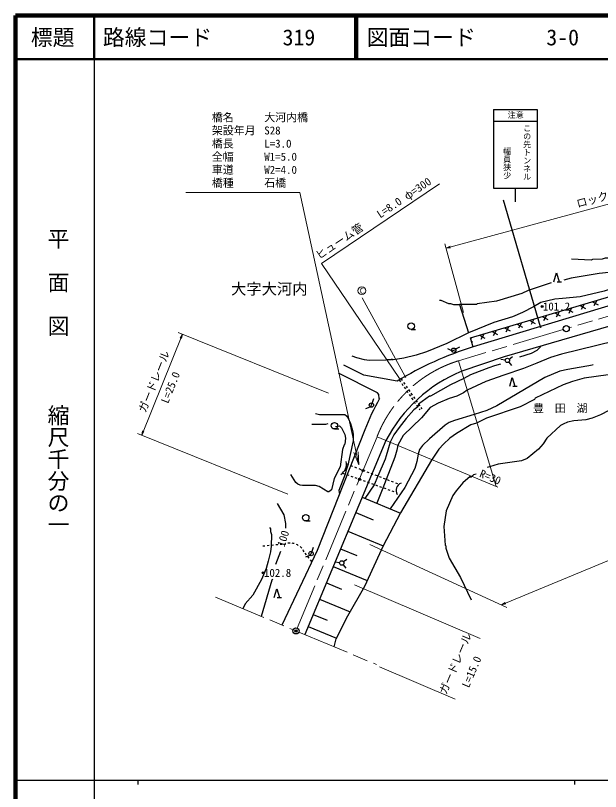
# Model space of a CAD drawing. Units: millimetres, scale not verified. Extents: x 40000 to 680000, y 20000 to 380000.
# Drawn here: x 40000 to 173916, y 202409 to 380000 of the extents above; entities that cross this region are included whole.
import ezdxf
from ezdxf.enums import TextEntityAlignment as Align

# ---------------------------------------------------------------- set-up
doc = ezdxf.new("R2010")
doc.units = ezdxf.units.MM
doc.header["$LTSCALE"] = 1000
doc.header["$PDMODE"] = 32
doc.header["$PDSIZE"] = 500
doc.linetypes.add('CHAIN', pattern=[18.5, 12, -1.5, 3.5, -1.5])
for name, color, linetype, lineweight in [('M-BGD', 7, 'Continuous', 25), ('M-BMK', 2, 'CHAIN', 13), ('M-BMK-SRVR', 3, 'Continuous', 25), ('M-STR-HTXT', 7, 'Continuous', 13), ('M-STR-STR1', 1, 'Continuous', 25), ('M-STR-STRC', 7, 'Continuous', 25), ('M-TTL', 2, 'Continuous', 140), ('M-TTL-BAND', 7, 'Continuous', 25), ('M-TTL-LINE', 7, 'Continuous', 50), ('M-TTL-TXT', 7, 'Continuous', 50)]:
    doc.layers.add(name, color=color, linetype=linetype, lineweight=lineweight)
doc.layers.add('M-BMK-HTXT', color=7, linetype='Continuous')
doc.layers.add('M-OTRS', color=6, linetype='Continuous')
doc.styles.add('@ＭＳ ゴシック', font='')
doc.styles.add('ＭＳ ゴシック', font='')
doc.styles.get('@ＭＳ ゴシック').set_extended_font_data('@MS Gothic')
doc.styles.get('ＭＳ ゴシック').set_extended_font_data('MS Gothic')

# ---------------------------------------------------------------- blocks, each defined once
blk = doc.blocks.new('open_arrow')
at = {"color": 0, "linetype": 'Continuous', "lineweight": -2}
blk.add_lwpolyline([(7.5, 1.25), (0, 0), (7.5, -1.25)], dxfattribs=at)

msp = doc.modelspace()

# ---------------------------------------------------------------- linework, layer by layer
at = {"layer": 'M-BGD'}
for p, q in [((144134, 306216), (201801, 323338)), ((163267, 319082), (163867, 321082)), ((163867, 321082), (164467, 319082)), ((162629, 318827), (157379, 317049)), ((163967, 319082), (164967, 319082)), ((184911, 316324), (144778, 304136)), ((203444, 316839), (151881, 301899)), ((172107, 314493), (173350, 313819)), ((173066, 314778), (172392, 313535)), ((141631, 313831), (143663, 307397)), ((166355, 312786), (167599, 312112)), ((167314, 313070), (166640, 311827)), ((169231, 313640), (170474, 312966)), ((170190, 313924), (169516, 312681)), ((160603, 311078), (161847, 310404)), ((161562, 311363), (160888, 310119)), ((163479, 311932), (164723, 311258)), ((164438, 312216), (163764, 310973)), ((154852, 309370), (156095, 308696)), ((155810, 309655), (155136, 308412)), ((157728, 310224), (158971, 309550)), ((158686, 310509), (158012, 309265)), ((130593, 308152), (131593, 308152)), ((149100, 307662), (150343, 306988)), ((150058, 307947), (149384, 306704)), ((151976, 308516), (153219, 307842)), ((152934, 308801), (152260, 307558)), ((144753, 304129), (144134, 306216)), ((144307, 306239), (144190, 306025)), ((146224, 306809), (147467, 306135)), ((147183, 307093), (146508, 305850)), ((138918, 303777), (139828, 303364)), ((141666, 304077), (140763, 303647)), ((144377, 305397), (144591, 305281)), ((139859, 303227), (140795, 303578)), ((152998, 301382), (153793, 301990)), ((126222, 301385), (126476, 301216)), ((151881, 301899), (142139, 298591)), ((151029, 300200), (149675, 299861)), ((152106, 301145), (151114, 301278)), ((152905, 300682), (153512, 299887)), ((119770, 297652), (115186, 299995)), ((122904, 293675), (113939, 298175)), ((127362, 296304), (119770, 297652)), ((127833, 296590), (128117, 296179)), ((128263, 296847), (128547, 296436)), ((153135, 295187), (153735, 297187)), ((153735, 297187), (154335, 295187)), ((128401, 295767), (128685, 295356)), ((128831, 296024), (129115, 295613)), ((128969, 294944), (129253, 294533)), ((129399, 295202), (129684, 294790)), ((153835, 295187), (154835, 295187)), ((123191, 293237), (122904, 293675)), ((123259, 292326), (123191, 293237)), ((129538, 294122), (129822, 293710)), ((129968, 294379), (130252, 293967)), ((130106, 293299), (130390, 292887)), ((130536, 293556), (130820, 293145)), ((121282, 290380), (121682, 291296)), ((121931, 292269), (121610, 291322)), ((130674, 292476), (130958, 292065)), ((131104, 292733), (131389, 292322)), ((131243, 291653), (131527, 291242)), ((131673, 291910), (131957, 291499)), ((120231, 290090), (121162, 290454)), ((131811, 290830), (132095, 290419)), ((132233, 291056), (132064, 290463)), ((132241, 291088), (132525, 290676)), ((132379, 290008), (132575, 289724)), ((132809, 290265), (132987, 290008)), ((112991, 285373), (113991, 285373)), ((124773, 282715), (106227, 238311)), ((116062, 277086), (115639, 275731)), ((135197, 278271), (128169, 266164)), ((115639, 275731), (115469, 275054)), ((148489, 276747), (147981, 276578)), ((122920, 274546), (122073, 272599)), ((124867, 273784), (124105, 271837)), ((144087, 274461), (144341, 274377)), ((122073, 272599), (119993, 269479)), ((124105, 271837), (122751, 268365)), ((119356, 269744), (128123, 266089)), ((117903, 266266), (121891, 264604)), ((124215, 258702), (128123, 266089)), ((106434, 264321), (107434, 264321)), ((116109, 261970), (124166, 258611)), ((96603, 258600), (97101, 258650)), ((97598, 258700), (98096, 258749)), ((98593, 258799), (99091, 258848)), ((99589, 258898), (100086, 258948)), ((100584, 258997), (101081, 259047)), ((101579, 259096), (101852, 259124)), ((108126, 258274), (107805, 257327)), ((114424, 257936), (118117, 256396)), ((119968, 249434), (124215, 258702)), ((100653, 257359), (99552, 254395)), ((106217, 256983), (106533, 256596)), ((106426, 256095), (107357, 256459)), ((106849, 256209), (107165, 255821)), ((107477, 256385), (107877, 257302)), ((107481, 255434), (107797, 255046)), ((107797, 255046), (107831, 255004)), ((114185, 254769), (113194, 254901)), ((114984, 254305), (115591, 253511)), ((115078, 255006), (115872, 255613)), ((112750, 253929), (120540, 250682)), ((141885, 251347), (144341, 246267)), ((99228, 246824), (99828, 248824)), ((99828, 248824), (100428, 246824)), ((111178, 250166), (114596, 248741)), ((116092, 242592), (119968, 249434)), ((99928, 246824), (100928, 246824)), ((109618, 246429), (116614, 243512)), ((108152, 242919), (111313, 241601)), ((113429, 237334), (116092, 242592)), ((107005, 240173), (113497, 237467)), ((112978, 235492), (113429, 237334))]:
    msp.add_line(p, q, dxfattribs=at)
for points in [[(219017, 329325), (216138, 329241), (215969, 329071), (214275, 329071), (212413, 328817), (211143, 328563), (206571, 327039), (206317, 326785), (204115, 326023), (201914, 325261), (197681, 323991), (192516, 322721), (188198, 321959), (179816, 318657), (177107, 317641), (174736, 316879), (169233, 315609), (165253, 315271), (163475, 315101), (160258, 314339), (158565, 313323)], [(201999, 328563), (201152, 328563), (200475, 328309), (195987, 327971), (195649, 327801), (190569, 327717), (188537, 327547), (186505, 327209), (177361, 324753), (176514, 324753), (176006, 324499), (174990, 324499), (174313, 324245), (172111, 324161), (171773, 323991), (167285, 324245)], [(202253, 327209), (200898, 326785), (195818, 326023), (194633, 325769), (192177, 325685), (188791, 325261), (184642, 323991), (184388, 323737), (181679, 322721), (180832, 322467), (176006, 321367), (175837, 321197), (173635, 320943), (167201, 319927), (165507, 319419)], [(157379, 317049), (155940, 316371), (150098, 314593), (145695, 314001), (145526, 313831), (141631, 313831)], [(137059, 314847), (137398, 314847), (139091, 314085), (139599, 314085), (140277, 313831), (141631, 313831)], [(158565, 313323), (156025, 312053), (153739, 311037), (149505, 309767), (143663, 307397)], [(200729, 311291), (196326, 310021), (195564, 310021), (195056, 309767), (188113, 308921), (184642, 307989), (184388, 307735), (182102, 306973), (181340, 306719), (180832, 306719), (177107, 305449), (164999, 302486), (162459, 301724), (159327, 300454), (156279, 299184), (151791, 297660), (147643, 296221), (143409, 294273)], [(143663, 307397), (138753, 304941), (134096, 302994), (131725, 302232), (128931, 301555), (126476, 301216)], [(206232, 306635), (203861, 306127), (203692, 305957), (202676, 305873), (202507, 305703), (201999, 305703), (199628, 304941), (199120, 304941), (197173, 304095), (196834, 304095), (190569, 300793), (190230, 300793), (189553, 300369), (183372, 298845), (170164, 296983), (167539, 296221), (165338, 295459), (158988, 292411), (158819, 292157), (155517, 290463), (147812, 287839), (145526, 286738)], [(160258, 304264), (159327, 303333), (158057, 302655), (155347, 301809)], [(116993, 302147), (118094, 301724), (119787, 301301), (121057, 301131), (124783, 301216)], [(126222, 301385), (125968, 301216), (124783, 301216)], [(207841, 300962), (207333, 300454), (205639, 299523), (203353, 298422), (201406, 297660), (199289, 296983), (184049, 293342), (179647, 291818), (175837, 289617), (173889, 288601), (172027, 287839), (170587, 287500), (167793, 287246), (166354, 286907), (165338, 286484), (164745, 286145), (161613, 283267), (160766, 281997), (159750, 280727), (157125, 278610), (155855, 278102), (150521, 277340), (148489, 276747)], [(149675, 299861), (148320, 299353), (146119, 298507), (144171, 297745), (142647, 296898)], [(172196, 300115), (172111, 299946), (166439, 299015), (164576, 298591), (161189, 297152), (150183, 290633), (147897, 289617), (145018, 288685)], [(142647, 296898), (139599, 295459), (135027, 292919), (134773, 292919), (132233, 291056)], [(143409, 294273), (142563, 293681), (141039, 292919), (139261, 292326), (136721, 291310), (134943, 290294), (132911, 287923), (128762, 283859), (127492, 281658)], [(132064, 290463), (131217, 289786), (129439, 287754), (127831, 285722), (126645, 284029), (125799, 282335)], [(108696, 288939), (109627, 288685), (115385, 288685), (115808, 288347), (116147, 287839), (116655, 286653), (117163, 285045), (117332, 284198), (117332, 282674), (116062, 277086)], [(145018, 288685), (140531, 287331), (139261, 286823), (138329, 286230), (134773, 283097), (133165, 281573), (132487, 280642), (132149, 279626)], [(111490, 286569), (110982, 286399), (107849, 286399)], [(113268, 285976), (114199, 286061), (114623, 285637), (115385, 284113), (115554, 283267), (115385, 281912), (115215, 281743), (114877, 280642), (114284, 276747)], [(145526, 286738), (144256, 286315), (140954, 284367), (139430, 283267), (137991, 281912), (136890, 280727), (135197, 278271)], [(119947, 285182), (109027, 257545), (101003, 240493)], [(125799, 282335), (124867, 279203), (124613, 278441), (122920, 274546)], [(127492, 281658), (127323, 280557), (126815, 278949), (124867, 273784)], [(132149, 279626), (131895, 277933), (131387, 276324), (129101, 272006), (125750, 267079)], [(114284, 276747), (112929, 274038), (112337, 271413), (111744, 270990), (111490, 270990), (109543, 272175), (108696, 272429), (105733, 272429), (105140, 272514), (104632, 272768), (104209, 273107), (103023, 274969)], [(115469, 275054), (114030, 271329), (114137, 270477)], [(144087, 274461), (142393, 273022), (140869, 271244), (140107, 270143), (138583, 266672), (138075, 263031), (138329, 258798), (138499, 258629), (138499, 258121), (139261, 255835), (141885, 251347)], [(145441, 275054), (144849, 274885), (144341, 274377)], [(99891, 268281), (101415, 265741), (101838, 263709), (101838, 262693)], [(98113, 262862), (98367, 262523), (98367, 261931), (98621, 261253), (98536, 258544)], [(98536, 258544), (98367, 257274), (97859, 255157), (97351, 253464), (96335, 250924), (94303, 247368), (92609, 245336), (92056, 244230)], [(98875, 250924), (98705, 250755), (96233, 242486)]]:
    msp.add_lwpolyline(points, dxfattribs=at)
for centre, radius in [((130593, 308902), 750), ((160209, 308713), 100), ((140327, 303402), 500), ((152601, 301079), 500), ((129244, 297334), 100), ((121482, 290838), 500), ((112991, 286123), 750), ((106434, 265071), 750), ((107677, 256844), 500), ((114680, 254703), 500)]:
    msp.add_circle(centre, radius, dxfattribs=at)
for centre, radius, start, end in [((166803, 231881), 75538, 106.95302, 121.47635), ((155261, 266798), 34393, 112.37832, 152.43163), ((174417, 263856), 58496, 150.87488, 158.6188), ((102866, 255670), 3599, 90.43709, 98.39644), ((102866, 255670), 3599, 74.51838, 82.47774), ((102866, 255670), 3599, 58.59968, 66.55903), ((102866, 255670), 3599, 42.68097, 50.64032), ((102866, 255670), 3599, 26.76226, 34.72162)]:
    msp.add_arc(centre, radius, start, end, dxfattribs=at)
for p in [(160565, 313404), (96716, 252446)]:
    msp.add_point(p, dxfattribs=at)
at = {"layer": 'M-BMK'}
for p, q in [((202732, 319235), (166736, 308522)), ((165395, 308122), (141441, 300993)), ((122763, 283600), (104471, 239804)), ((85746, 246866), (103555, 239428)), ((104847, 238888), (122656, 231450))]:
    msp.add_line(p, q, dxfattribs=at)
msp.add_arc((150090, 272979), 29319, 107.15737, 158.76162, dxfattribs=at)
at = {"layer": 'M-BMK-SRVR'}
for centre in [(166065, 308322), (104201, 239158)]:
    msp.add_circle(centre, 700, dxfattribs=at)
at = {"layer": 'M-OTRS'}
for p in [(119533, 275867), (118738, 273839), (104201, 239158)]:
    msp.add_point(p, dxfattribs=at)
at = {"layer": 'M-STR-HTXT'}
for p, q in [((138576, 326762), (213836, 347119)), ((142567, 312008), (138315, 327728)), ((138576, 326762), (139498, 327184)), ((138576, 326762), (139585, 326863)), ((129196, 297422), (119350, 315372)), ((111622, 293577), (77270, 307426)), ((68883, 283948), (78197, 307052)), ((78197, 307052), (77669, 306187)), ((78197, 307052), (77978, 306062)), ((141441, 300993), (150000, 272240)), ((102308, 270473), (67955, 284322)), ((68883, 283948), (69102, 284937)), ((68883, 283948), (69411, 284813)), ((122763, 283600), (150445, 272038)), ((151242, 245104), (235525, 280019)), ((121135, 258961), (152477, 244535)), ((117601, 249668), (146367, 237385)), ((151242, 245104), (152102, 245640)), ((151242, 245104), (152229, 245332)), ((123338, 230961), (140664, 223564))]:
    msp.add_line(p, q, dxfattribs=at)
for points in [[(127937, 296955), (110016, 323239), (137099, 341464)], [(118602, 277131), (105100, 339464), (78997, 339464)]]:
    msp.add_lwpolyline(points, dxfattribs=at)
msp.add_circle((119278, 317027), 900, dxfattribs=at)
at = {"layer": 'M-STR-STR1'}
for p, q in [((115763, 277400), (116230, 277219)), ((114879, 275285), (115349, 275115)), ((116696, 277038), (117162, 276858)), ((117629, 276677), (118095, 276497)), ((118561, 276316), (119027, 276136)), ((119494, 275955), (119960, 275775)), ((120426, 275594), (120893, 275414)), ((115819, 274945), (116289, 274774)), ((116760, 274604), (117230, 274434)), ((117700, 274264), (118170, 274094)), ((118640, 273924), (119111, 273754)), ((119581, 273584), (120051, 273414)), ((121359, 275233), (121825, 275053)), ((122291, 274872), (122758, 274692)), ((123224, 274511), (123690, 274331)), ((124157, 274150), (124623, 273970)), ((125089, 273789), (125555, 273609)), ((120521, 273244), (120991, 273074)), ((121462, 272904), (121932, 272734)), ((122402, 272564), (122872, 272394)), ((123342, 272224), (123812, 272054)), ((124283, 271884), (124753, 271714)), ((126022, 273428), (126488, 273248)), ((126954, 273067), (127421, 272887)), ((125223, 271544), (125693, 271374)), ((126163, 271204), (126634, 271033)), ((127104, 270863), (127181, 270836))]:
    msp.add_line(p, q, dxfattribs=at)
for centre, radius, start, end in [((112967, 277327), 2797, 302.86531, 11.73297), ((128855, 271328), 1745, 110.00281, 212.8013)]:
    msp.add_arc(centre, radius, start, end, dxfattribs=at)
at = {"layer": 'M-STR-STRC'}
for p, q in [((149415, 358470), (159415, 358470)), ((149415, 358470), (149415, 340470)), ((159415, 358470), (159415, 340470)), ((149415, 355844), (159415, 355844)), ((149415, 340470), (159415, 340470)), ((154415, 340470), (154415, 337327)), ((160209, 308713), (151703, 337737))]:
    msp.add_line(p, q, dxfattribs=at)
at = {"layer": 'M-TTL'}
for p, q in [((40000, 380000), (40000, 20000)), ((680000, 380000), (40000, 380000))]:
    msp.add_line(p, q, dxfattribs=at)
at = {"layer": 'M-TTL-BAND'}
for p, q in [((58000, 370000), (58000, 20000)), ((40000, 205000), (579000, 205000)), ((68000, 205000), (68000, 204000)), ((168000, 205000), (168000, 204000))]:
    msp.add_line(p, q, dxfattribs=at)
at = {"layer": 'M-TTL-LINE'}
for p, q in [((58000, 380000), (58000, 370000)), ((117750, 380000), (117750, 370000)), ((118250, 380000), (118250, 370000)), ((40000, 370000), (680000, 370000))]:
    msp.add_line(p, q, dxfattribs=at)

# ---------------------------------------------------------------- block references
at = {"layer": 'M-STR-HTXT'}
for p, rotation in [((127937, 296955), 124.3), ((129196, 297422), 118.7)]:
    msp.add_blockref('open_arrow', p, dxfattribs=dict(at, rotation=rotation))
at = {"layer": 'M-STR-HTXT', "xscale": 400, "yscale": 400, "rotation": 102.2}
msp.add_blockref('open_arrow', (118602, 277131), dxfattribs=at)
at = {"layer": 'M-STR-STRC', "rotation": 106.3}
msp.add_blockref('open_arrow', (160209, 308713), dxfattribs=at)

# ---------------------------------------------------------------- texts
at = {"layer": 'M-BGD', "style": 'ＭＳ ゴシック'}
for s, p in [('101.2', (160725, 313404)), ('102.8', (96876, 252446))]:
    msp.add_text(s, height=1833, dxfattribs=at).set_placement(p, align=Align.MIDDLE_LEFT)
msp.add_text('豊\u3000田\u3000湖', height=1833, dxfattribs=at).set_placement((164701, 288642), align=Align.BOTTOM_CENTER)
msp.add_text('100', height=1833, rotation=72.216, dxfattribs=at).set_placement((102648, 259845), align=Align.BOTTOM_CENTER)
at = {"layer": 'M-BMK-HTXT', "style": 'ＭＳ ゴシック'}
msp.add_text('大字大河内', height=2566, dxfattribs=at).set_placement((98101, 315392), align=Align.BOTTOM_CENTER)
at = {"layer": 'M-STR-HTXT', "style": 'ＭＳ ゴシック'}
for s, p in [('橋名', (84947, 355224)), ('大河内橋', (96947, 355224)), ('架設年月', (84947, 352224)), ('S28', (96947, 352224)), ('橋長', (84947, 349224)), ('L=3.0', (96947, 349224)), ('全幅', (84947, 346224)), ('W1=5.0', (96947, 346224)), ('車道', (84947, 343224)), ('W2=4.0', (96947, 343224)), ('橋種', (84947, 340224)), ('石橋', (96947, 340224))]:
    msp.add_text(s, height=1833, dxfattribs=at).set_placement(p, align=Align.BOTTOM_LEFT)
for s, rotation, p in [('L=8.0 φ=300', 34, (129748, 337090)), ('ロックネット', 15.136, (176076, 337424)), ('ヒューム管', 34, (114962, 327116)), ('ガードレール', 68.044, (73076, 295687)), ('L=25.0', 68.044, (76829, 294322)), ('ガードレール', 66.878, (142060, 231118)), ('L=15.0', 66.878, (145759, 229210))]:
    msp.add_text(s, height=1833, rotation=rotation, dxfattribs=at).set_placement(p, align=Align.BOTTOM_CENTER)
msp.add_text('C', height=1320, dxfattribs=at).set_placement((119278, 317027), align=Align.MIDDLE_CENTER)
msp.add_text('R=30', height=1833, rotation=337.331, dxfattribs=at).set_placement((150445, 272038), align=Align.BOTTOM_RIGHT)
at = {"layer": 'M-STR-STRC', "style": 'ＭＳ ゴシック'}
msp.add_text('注意', height=1320, dxfattribs=at).set_placement((154501, 356184), align=Align.BOTTOM_CENTER)
at = {"layer": 'M-STR-STRC', "style": '@ＭＳ ゴシック'}
for s, p in [('この先トンネル', (156030, 348689)), ('幅員狭少', (151472, 346207))]:
    msp.add_text(s, height=1320, rotation=270, dxfattribs=at).set_placement(p, align=Align.BOTTOM_CENTER)
at = {"layer": 'M-TTL-BAND', "style": '@ＭＳ ゴシック'}
for s, p in [('平  面  図', (49777, 306475)), ('縮尺千分の一', (49777, 261030))]:
    msp.add_text(s, height=3666, rotation=270, dxfattribs=at).set_placement(p, align=Align.MIDDLE_RIGHT)
at = {"layer": 'M-TTL-TXT', "style": 'ＭＳ ゴシック'}
msp.add_text('標題', height=3666, dxfattribs=at).set_placement((48500, 375000), align=Align.MIDDLE_CENTER)
for s, p in [('路線コード', (60000, 375000)), ('319', (101142, 375000)), ('図面コード', (120380, 375000)), ('3-0', (161521, 375000))]:
    msp.add_text(s, height=3666, dxfattribs=at).set_placement(p, align=Align.MIDDLE_LEFT)

doc.saveas('drawing.dxf')
